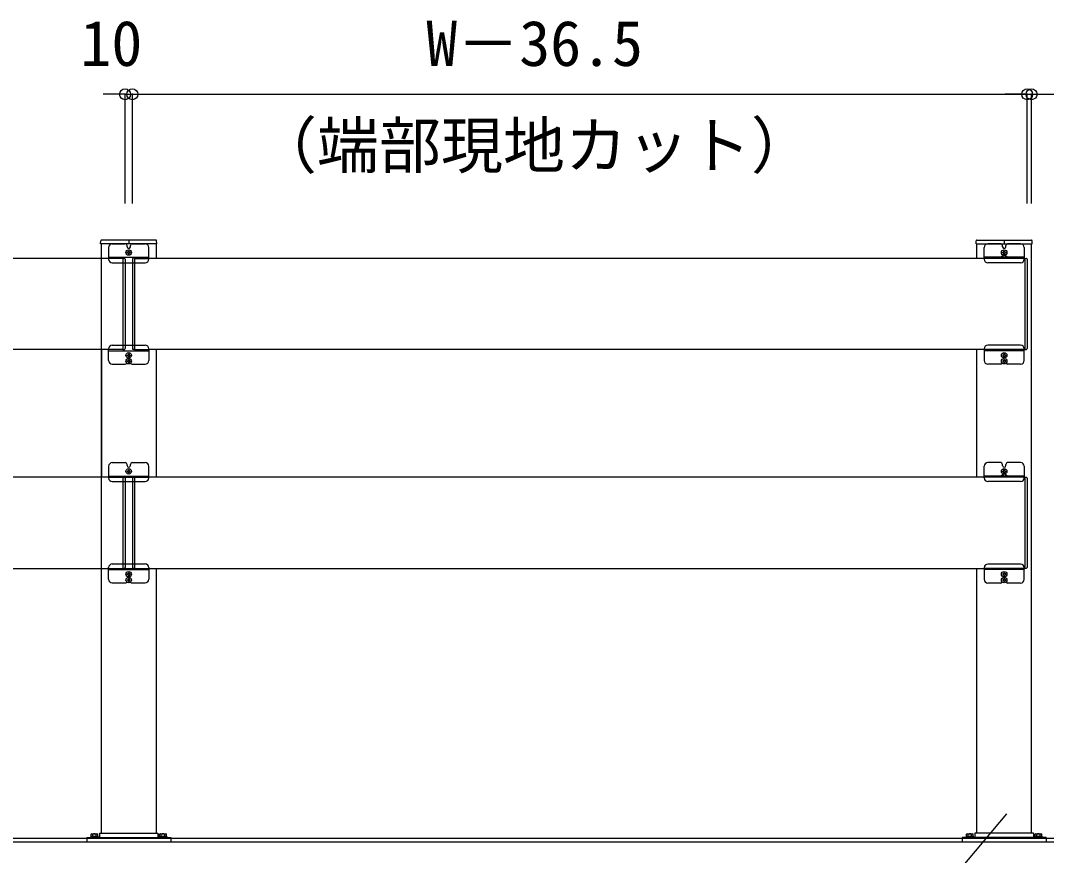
# Model space of a CAD drawing. Units: millimetres, scale not verified. Extents: x -4375 to 4375, y -6499 to 6473.
# Drawn here: x 354 to 1760, y 782 to 1927 of the extents above; entities that cross this region are included whole.
import ezdxf
from ezdxf.enums import TextEntityAlignment as Align

# ---------------------------------------------------------------- set-up
doc = ezdxf.new("R2010")
doc.units = ezdxf.units.MM
doc.header["$LTSCALE"] = 30
doc.layers.add('0-3_YKK_A1', color=4, linetype='Continuous')
doc.layers.add('0-4_YKK_D', color=6, linetype='Continuous')
doc.styles.add('ＭＳ ゴシック', font='')
doc.styles.get('ＭＳ ゴシック').set_extended_font_data('MS Gothic')

msp = doc.modelspace()

# ---------------------------------------------------------------- linework, layer by layer
at = {"layer": '0-3_YKK_A1'}
for p, q in [((465, 812.8), (465, 1620.8)), ((539.79, 1625.8), (465.21, 1625.8)), ((480, 1620.8), (497.75, 1620.8)), ((500.25, 1616.8), (500.25, 1618.3)), ((502.5, 1625.8), (502.5, 1620.8)), ((504.75, 1616.8), (504.75, 1618.3)), ((507.25, 1620.8), (525, 1620.8)), ((540, 1620.8), (540, 1600.8)), ((541, 1620.8), (540.79, 1624.85)), ((1664, 1620.8), (1664.21, 1624.85)), ((1665, 1600.8), (1665, 1620.8)), ((1665.21, 1625.8), (1739.79, 1625.8)), ((1697.75, 1620.8), (1680, 1620.8)), ((1700.25, 1616.8), (1700.25, 1618.3)), ((1702.5, 1625.8), (1702.5, 1620.8)), ((1704.75, 1616.8), (1704.75, 1618.3)), ((1725, 1620.8), (1707.25, 1620.8)), ((1740, 812.8), (1740, 1620.8)), ((475, 1615.8), (475, 1599.8)), ((503.73, 1608.39), (504.55, 1608.39)), ((530, 1599.8), (530, 1615.8)), ((1675, 1599.8), (1675, 1615.8)), ((1701.27, 1608.39), (1700.45, 1608.39)), ((1730, 1615.8), (1730, 1599.8)), ((494.5, 1600.8), (2.5, 1600.8)), ((475, 1600.8), (474, 1600.8)), ((475, 1602.4), (530, 1602.4)), ((480, 1594.8), (525, 1594.8)), ((494.5, 1600.9), (494.5, 1475.8)), ((494.5, 1600.9), (496.59, 1600.72)), ((497.5, 1599.72), (497.5, 1477.08)), ((507.5, 1599.72), (507.5, 1477.08)), ((510.5, 1600.9), (508.41, 1600.72)), ((510.5, 1600.9), (510.5, 1475.8)), ((510.5, 1600.8), (530, 1600.8)), ((1675, 1600.8), (530, 1600.8)), ((1730, 1602.4), (1675, 1602.4)), ((1730, 1600.8), (1675, 1600.8)), ((1725, 1594.8), (1680, 1594.8)), ((1706.48, 1602.4), (1698.52, 1602.4)), ((1730, 1600.8), (1731, 1600.8)), ((1731, 1600.9), (1731, 1475.9)), ((1731, 1600.9), (1733.09, 1600.72)), ((1734, 1599.72), (1734, 1477.08)), ((475, 1460.8), (475, 1476.8)), ((480, 1481.8), (525, 1481.8)), ((530, 1476.8), (530, 1460.8)), ((1675, 1476.8), (1675, 1460.8)), ((1725, 1481.8), (1680, 1481.8)), ((1730, 1460.8), (1730, 1476.8)), ((494.5, 1475.8), (2.5, 1475.8)), ((465, 1475.8), (465, 1300.8)), ((475, 1475.8), (474, 1475.8)), ((475, 1474.2), (530, 1474.2)), ((494.5, 1475.9), (496.59, 1476.08)), ((503.73, 1468.21), (504.55, 1468.21)), ((510.5, 1475.9), (508.41, 1476.08)), ((510.5, 1475.8), (530, 1475.8)), ((1675, 1475.8), (530, 1475.8)), ((540, 1475.8), (540, 1300.8)), ((1665, 1300.8), (1665, 1475.8)), ((1730, 1475.8), (1675, 1475.8)), ((1730, 1474.2), (1675, 1474.2)), ((1701.27, 1468.21), (1700.45, 1468.21)), ((1730, 1475.9), (1731, 1475.9)), ((1731, 1475.9), (1733.09, 1476.08)), ((480, 1455.8), (497.75, 1455.8)), ((503.73, 1460.21), (504.55, 1460.21)), ((507.25, 1455.8), (525, 1455.8)), ((1697.75, 1455.8), (1680, 1455.8)), ((1701.27, 1460.21), (1700.45, 1460.21)), ((1725, 1455.8), (1707.25, 1455.8)), ((475, 1315.8), (475, 1299.8)), ((480, 1320.8), (497.75, 1320.8)), ((500.25, 1316.8), (500.25, 1318.3)), ((503.73, 1308.39), (504.55, 1308.39)), ((504.75, 1316.8), (504.75, 1318.3)), ((507.25, 1320.8), (525, 1320.8)), ((530, 1299.8), (530, 1315.8)), ((1675, 1299.8), (1675, 1315.8)), ((1697.75, 1320.8), (1680, 1320.8)), ((1700.25, 1316.8), (1700.25, 1318.3)), ((1701.27, 1308.39), (1700.45, 1308.39)), ((1704.75, 1316.8), (1704.75, 1318.3)), ((1725, 1320.8), (1707.25, 1320.8)), ((1730, 1315.8), (1730, 1299.8)), ((494.5, 1300.8), (2.5, 1300.8)), ((475, 1300.8), (474, 1300.8)), ((475, 1302.4), (530, 1302.4)), ((475, 1300.8), (530, 1300.8)), ((480, 1294.8), (525, 1294.8)), ((494.5, 1300.9), (494.5, 1175.9)), ((494.5, 1300.9), (496.59, 1300.72)), ((497.5, 1299.72), (497.5, 1177.08)), ((507.5, 1299.72), (507.5, 1177.08)), ((510.5, 1300.9), (508.41, 1300.72)), ((510.5, 1300.9), (510.5, 1175.9)), ((1675, 1300.8), (530, 1300.8)), ((1730, 1302.4), (1675, 1302.4)), ((1730, 1300.8), (1675, 1300.8)), ((1725, 1294.8), (1680, 1294.8)), ((1706.48, 1302.4), (1698.52, 1302.4)), ((1730, 1300.8), (1731, 1300.8)), ((1731, 1300.9), (1731, 1175.9)), ((1731, 1300.9), (1733.09, 1300.72)), ((1734, 1299.72), (1734, 1177.08)), ((480, 1181.9), (525, 1181.9)), ((1725, 1181.8), (1680, 1181.8)), ((2.5, 1175.8), (475, 1175.8)), ((475, 1175.9), (474, 1175.9)), ((475, 1160.9), (475, 1176.9)), ((475, 1175.9), (530, 1175.9)), ((475, 1175.9), (530, 1175.9)), ((475, 1174.3), (530, 1174.3)), ((494.5, 1175.9), (496.59, 1176.08)), ((503.73, 1168.31), (504.55, 1168.31)), ((510.5, 1175.9), (508.41, 1176.08)), ((530, 1176.9), (530, 1160.9)), ((530, 1175.8), (1675, 1175.8)), ((540, 1175.8), (540, 812.8)), ((1665, 812.8), (1665, 1175.8)), ((1675, 1176.8), (1675, 1160.8)), ((1730, 1175.9), (1675, 1175.9)), ((1730, 1174.2), (1675, 1174.2)), ((1701.27, 1168.21), (1700.45, 1168.21)), ((1730, 1160.8), (1730, 1176.8)), ((1730, 1175.9), (1731, 1175.9)), ((1731, 1175.9), (1733.09, 1176.08)), ((480, 1155.9), (497.75, 1155.9)), ((503.73, 1160.31), (504.55, 1160.31)), ((507.25, 1155.9), (525, 1155.9)), ((1697.75, 1155.8), (1680, 1155.8)), ((1701.27, 1160.21), (1700.45, 1160.21)), ((1725, 1155.8), (1707.25, 1155.8)), ((1824.5, 805.8), (-1797.5, 805.8)), ((445, 806.8), (560, 806.8)), ((445, 806.8), (445, 805.8)), ((445, 805.8), (445, 800.8)), ((450.8, 808.6), (460.2, 808.6)), ((450.8, 807.6), (450.8, 808.6)), ((451.5, 812.1), (450.88, 811.74)), ((450.88, 808.6), (450.88, 811.74)), ((451.5, 812.1), (459.5, 812.1)), ((453, 808.6), (458, 808.6)), ((453.19, 808.6), (453.19, 811.74)), ((453.24, 807.6), (453.24, 808.6)), ((457.76, 807.6), (457.76, 808.6)), ((457.81, 808.6), (457.81, 811.74)), ((459.5, 812.1), (460.12, 811.74)), ((460.12, 808.6), (460.12, 811.74)), ((460.2, 808.6), (460.2, 807.6)), ((462.5, 812.8), (462.5, 806.8)), ((462.5, 812.8), (542.5, 812.8)), ((542.5, 812.8), (542.5, 806.8)), ((544.8, 808.6), (554.2, 808.6)), ((544.8, 807.6), (544.8, 808.6)), ((545.5, 812.1), (544.88, 811.74)), ((544.88, 808.6), (544.88, 811.74)), ((545.5, 812.1), (553.5, 812.1)), ((547, 808.6), (552, 808.6)), ((547.19, 808.6), (547.19, 811.74)), ((547.24, 807.6), (547.24, 808.6)), ((551.76, 807.6), (551.76, 808.6)), ((551.81, 808.6), (551.81, 811.74)), ((553.5, 812.1), (554.12, 811.74)), ((554.12, 808.6), (554.12, 811.74)), ((554.2, 808.6), (554.2, 807.6)), ((560, 806.8), (560, 805.8)), ((560, 805.8), (560, 800.8)), ((1760, 806.8), (1645, 806.8)), ((1645, 806.8), (1645, 805.8)), ((1645, 805.8), (1645, 800.8)), ((1650.8, 808.6), (1660.2, 808.6)), ((1650.8, 807.6), (1650.8, 808.6)), ((1651.5, 812.1), (1650.88, 811.74)), ((1650.88, 808.6), (1650.88, 811.74)), ((1651.5, 812.1), (1659.5, 812.1)), ((1653, 808.6), (1658, 808.6)), ((1653.19, 808.6), (1653.19, 811.74)), ((1653.24, 807.6), (1653.24, 808.6)), ((1657.76, 807.6), (1657.76, 808.6)), ((1657.81, 808.6), (1657.81, 811.74)), ((1659.5, 812.1), (1660.12, 811.74)), ((1660.12, 808.6), (1660.12, 811.74)), ((1660.2, 808.6), (1660.2, 807.6)), ((1742.5, 812.8), (1662.5, 812.8)), ((1662.5, 812.8), (1662.5, 806.8)), ((1742.5, 812.8), (1742.5, 806.8)), ((1744.8, 808.6), (1754.2, 808.6)), ((1744.8, 807.6), (1744.8, 808.6)), ((1745.5, 812.1), (1744.88, 811.74)), ((1744.88, 808.6), (1744.88, 811.74)), ((1745.5, 812.1), (1753.5, 812.1)), ((1747, 808.6), (1752, 808.6)), ((1747.19, 808.6), (1747.19, 811.74)), ((1747.24, 807.6), (1747.24, 808.6)), ((1751.76, 807.6), (1751.76, 808.6)), ((1751.81, 808.6), (1751.81, 811.74)), ((1753.5, 812.1), (1754.12, 811.74)), ((1754.12, 808.6), (1754.12, 811.74)), ((1754.2, 808.6), (1754.2, 807.6)), ((1760, 806.8), (1760, 805.8)), ((1760, 805.8), (1760, 800.8)), ((1824.5, 800.8), (-1797.5, 800.8))]:
    msp.add_line(p, q, dxfattribs=at)
for points in [[(541, 1620.8), (464, 1620.8), (464.21, 1624.85)], [(1664, 1620.8), (1741, 1620.8), (1740.79, 1624.85)], [(501.27, 1609.21), (500.45, 1609.21), (500.45, 1608.39), (501.27, 1608.39)], [(502.91, 1610.03), (502.91, 1610.85), (502.09, 1610.85), (502.09, 1610.03)], [(502.09, 1607.57), (502.09, 1606.75), (502.91, 1606.75), (502.91, 1607.57)], [(504.55, 1608.39), (504.55, 1609.21), (503.73, 1609.21)], [(1700.43, 1604.48), (1701.36, 1602.61), (1701.75, 1602.4)], [(1700.45, 1608.39), (1700.45, 1609.21), (1701.27, 1609.21)], [(1702.09, 1610.03), (1702.09, 1610.85), (1702.91, 1610.85), (1702.91, 1610.03)], [(1702.91, 1607.57), (1702.91, 1606.75), (1702.09, 1606.75), (1702.09, 1607.57)], [(1704.58, 1604.48), (1703.65, 1602.61), (1703.25, 1602.4)], [(1703.73, 1609.21), (1704.55, 1609.21), (1704.55, 1608.39), (1703.73, 1608.39)], [(501.27, 1467.39), (500.45, 1467.39), (500.45, 1468.21), (501.27, 1468.21)], [(502.09, 1469.03), (502.09, 1469.85), (502.91, 1469.85), (502.91, 1469.03)], [(502.91, 1466.57), (502.91, 1465.75), (502.09, 1465.75), (502.09, 1466.57)], [(504.55, 1468.21), (504.55, 1467.39), (503.73, 1467.39)], [(1700.45, 1468.21), (1700.45, 1467.39), (1701.27, 1467.39)], [(1702.91, 1469.03), (1702.91, 1469.85), (1702.09, 1469.85), (1702.09, 1469.03)], [(1702.09, 1466.57), (1702.09, 1465.75), (1702.91, 1465.75), (1702.91, 1466.57)], [(1703.73, 1467.39), (1704.55, 1467.39), (1704.55, 1468.21), (1703.73, 1468.21)], [(501.27, 1459.39), (500.45, 1459.39), (500.45, 1460.21), (501.27, 1460.21)], [(502.09, 1461.03), (502.09, 1461.85), (502.91, 1461.85), (502.91, 1461.03)], [(502.91, 1458.57), (502.91, 1457.75), (502.09, 1457.75), (502.09, 1458.57)], [(504.55, 1460.21), (504.55, 1459.39), (503.73, 1459.39)], [(1700.45, 1460.21), (1700.45, 1459.39), (1701.27, 1459.39)], [(1702.91, 1461.03), (1702.91, 1461.85), (1702.09, 1461.85), (1702.09, 1461.03)], [(1702.09, 1458.57), (1702.09, 1457.75), (1702.91, 1457.75), (1702.91, 1458.57)], [(1703.73, 1459.39), (1704.55, 1459.39), (1704.55, 1460.21), (1703.73, 1460.21)], [(501.27, 1309.21), (500.45, 1309.21), (500.45, 1308.39), (501.27, 1308.39)], [(502.91, 1310.03), (502.91, 1310.85), (502.09, 1310.85), (502.09, 1310.03)], [(504.55, 1308.39), (504.55, 1309.21), (503.73, 1309.21)], [(1700.45, 1308.39), (1700.45, 1309.21), (1701.27, 1309.21)], [(1702.09, 1310.03), (1702.09, 1310.85), (1702.91, 1310.85), (1702.91, 1310.03)], [(1703.73, 1309.21), (1704.55, 1309.21), (1704.55, 1308.39), (1703.73, 1308.39)], [(502.09, 1307.57), (502.09, 1306.75), (502.91, 1306.75), (502.91, 1307.57)], [(1700.43, 1304.48), (1701.36, 1302.61), (1701.75, 1302.4)], [(1702.91, 1307.57), (1702.91, 1306.75), (1702.09, 1306.75), (1702.09, 1307.57)], [(1704.58, 1304.48), (1703.65, 1302.61), (1703.25, 1302.4)], [(501.27, 1167.49), (500.45, 1167.49), (500.45, 1168.31), (501.27, 1168.31)], [(502.09, 1169.13), (502.09, 1169.95), (502.91, 1169.95), (502.91, 1169.13)], [(504.55, 1168.31), (504.55, 1167.49), (503.73, 1167.49)], [(1700.45, 1168.21), (1700.45, 1167.39), (1701.27, 1167.39)], [(1702.91, 1169.03), (1702.91, 1169.85), (1702.09, 1169.85), (1702.09, 1169.03)], [(1703.73, 1167.39), (1704.55, 1167.39), (1704.55, 1168.21), (1703.73, 1168.21)], [(501.27, 1159.49), (500.45, 1159.49), (500.45, 1160.31), (501.27, 1160.31)], [(502.91, 1166.67), (502.91, 1165.85), (502.09, 1165.85), (502.09, 1166.67)], [(502.09, 1161.13), (502.09, 1161.95), (502.91, 1161.95), (502.91, 1161.13)], [(502.91, 1158.67), (502.91, 1157.85), (502.09, 1157.85), (502.09, 1158.67)], [(504.55, 1160.31), (504.55, 1159.49), (503.73, 1159.49)], [(1700.45, 1160.21), (1700.45, 1159.39), (1701.27, 1159.39)], [(1702.09, 1166.57), (1702.09, 1165.75), (1702.91, 1165.75), (1702.91, 1166.57)], [(1702.91, 1161.03), (1702.91, 1161.85), (1702.09, 1161.85), (1702.09, 1161.03)], [(1702.09, 1158.57), (1702.09, 1157.75), (1702.91, 1157.75), (1702.91, 1158.57)], [(1703.73, 1159.39), (1704.55, 1159.39), (1704.55, 1160.21), (1703.73, 1160.21)]]:
    msp.add_lwpolyline(points, dxfattribs=at)
for points in [[(461.5, 806.8), (449.5, 806.8), (449.5, 807.6), (461.5, 807.6)], [(555.5, 806.8), (543.5, 806.8), (543.5, 807.6), (555.5, 807.6)], [(1661.5, 806.8), (1649.5, 806.8), (1649.5, 807.6), (1661.5, 807.6)], [(1755.5, 806.8), (1743.5, 806.8), (1743.5, 807.6), (1755.5, 807.6)]]:
    msp.add_lwpolyline(points, close=True, dxfattribs=at)
for centre in [(502.5, 1608.8), (1702.5, 1608.8), (502.5, 1467.8), (502.5, 1459.8), (1702.5, 1467.8), (1702.5, 1459.8), (502.5, 1308.8), (1702.5, 1308.8), (502.5, 1167.9), (1702.5, 1167.8), (502.5, 1159.9), (1702.5, 1159.8)]:
    msp.add_circle(centre, 3.75, dxfattribs=at)
for centre, radius, start, end in [((465.21, 1624.8), 1, 90, 177), ((480, 1615.8), 5, 90, 180), ((497.75, 1618.3), 2.5, 0, 90), ((507.25, 1618.3), 2.5, 90, 180), ((525, 1615.8), 5, 0, 90), ((539.79, 1624.8), 1, 3, 90), ((1665.21, 1624.8), 1, 90, 177), ((1680, 1615.8), 5, 90, 180), ((1697.75, 1618.3), 2.5, 0, 90), ((1707.25, 1618.3), 2.5, 90, 180), ((1725, 1615.8), 5, 0, 90), ((1739.79, 1624.8), 1, 3, 90), ((502.5, 1616.8), 2.25, 180, 0), ((501.27, 1610.03), 0.82, 270, 0), ((501.27, 1607.57), 0.82, 0, 90), ((503.73, 1610.03), 0.82, 180, 270), ((503.73, 1607.57), 0.82, 90, 180), ((1702.5, 1599.6), 5.3, 37.71409, 142.28591), ((1702.5, 1616.8), 2.25, 180, 0), ((1701.27, 1610.03), 0.82, 270, 0), ((1701.27, 1607.57), 0.82, 0, 90), ((1703.73, 1610.03), 0.82, 180, 270), ((1703.73, 1607.57), 0.82, 90, 180), ((480, 1599.8), 5, 180, 270), ((496.5, 1599.72), 1, 0, 85), ((508.5, 1599.72), 1, 95, 180), ((525, 1599.8), 5, 270, 0), ((1680, 1599.8), 5, 180, 270), ((1698.52, 1602.67), 0.274, 142.28591, 270), ((1706.48, 1602.67), 0.274, 270, 37.71409), ((1725, 1599.8), 5, 270, 0), ((1733, 1599.72), 1, 0, 85), ((480, 1476.8), 5, 90, 180), ((496.5, 1477.08), 1, 275, 0), ((508.5, 1477.08), 1, 180, 265), ((525, 1476.8), 5, 0, 90), ((1680, 1476.8), 5, 90, 180), ((1725, 1476.8), 5, 0, 90), ((1733, 1477.08), 1, 275, 0), ((501.27, 1469.03), 0.82, 270, 0), ((501.27, 1466.57), 0.82, 0, 90), ((503.73, 1469.03), 0.82, 180, 270), ((503.73, 1466.57), 0.82, 90, 180), ((1701.27, 1469.03), 0.82, 270, 0), ((1701.27, 1466.57), 0.82, 0, 90), ((1703.73, 1469.03), 0.82, 180, 270), ((1703.73, 1466.57), 0.82, 90, 180), ((480, 1460.8), 5, 180, 270), ((497.75, 1458.3), 2.5, 270, 330.56993), ((501.27, 1461.03), 0.82, 270, 0), ((501.27, 1458.57), 0.82, 0, 90), ((503.73, 1461.03), 0.82, 180, 270), ((503.73, 1458.57), 0.82, 90, 180), ((507.25, 1458.3), 2.5, 209.43007, 270), ((525, 1460.8), 5, 270, 0), ((1680, 1460.8), 5, 180, 270), ((1697.75, 1458.3), 2.5, 270, 330.56993), ((1701.27, 1461.03), 0.82, 270, 0), ((1701.27, 1458.57), 0.82, 0, 90), ((1703.73, 1461.03), 0.82, 180, 270), ((1703.73, 1458.57), 0.82, 90, 180), ((1707.25, 1458.3), 2.5, 209.43007, 270), ((1725, 1460.8), 5, 270, 0), ((480, 1315.8), 5, 90, 180), ((497.75, 1318.3), 2.5, 0, 90), ((502.5, 1316.8), 2.25, 180, 0), ((501.27, 1310.03), 0.82, 270, 0), ((501.27, 1307.57), 0.82, 0, 90), ((503.73, 1310.03), 0.82, 180, 270), ((503.73, 1307.57), 0.82, 90, 180), ((507.25, 1318.3), 2.5, 90, 180), ((525, 1315.8), 5, 0, 90), ((1680, 1315.8), 5, 90, 180), ((1697.75, 1318.3), 2.5, 0, 90), ((1702.5, 1316.8), 2.25, 180, 0), ((1701.27, 1310.03), 0.82, 270, 0), ((1701.27, 1307.57), 0.82, 0, 90), ((1703.73, 1310.03), 0.82, 180, 270), ((1703.73, 1307.57), 0.82, 90, 180), ((1707.25, 1318.3), 2.5, 90, 180), ((1725, 1315.8), 5, 0, 90), ((480, 1299.8), 5, 180, 270), ((496.5, 1299.72), 1, 0, 85), ((508.5, 1299.72), 1, 95, 180), ((525, 1299.8), 5, 270, 0), ((1680, 1299.8), 5, 180, 270), ((1698.52, 1302.67), 0.274, 142.28591, 270), ((1702.5, 1299.6), 5.3, 37.71409, 142.28591), ((1706.48, 1302.67), 0.274, 270, 37.71409), ((1725, 1299.8), 5, 270, 0), ((1733, 1299.72), 1, 0, 85), ((480, 1176.9), 5, 90, 180), ((525, 1176.9), 5, 0, 90), ((1680, 1176.8), 5, 90, 180), ((1725, 1176.8), 5, 0, 90), ((496.5, 1177.08), 1, 275, 0), ((501.27, 1169.13), 0.82, 270, 0), ((501.27, 1166.67), 0.82, 0, 90), ((503.73, 1169.13), 0.82, 180, 270), ((503.73, 1166.67), 0.82, 90, 180), ((508.5, 1177.08), 1, 180, 265), ((1701.27, 1169.03), 0.82, 270, 0), ((1701.27, 1166.57), 0.82, 0, 90), ((1703.73, 1169.03), 0.82, 180, 270), ((1703.73, 1166.57), 0.82, 90, 180), ((1733, 1177.08), 1, 275, 0), ((480, 1160.9), 5, 180, 270), ((497.75, 1158.4), 2.5, 270, 330.56993), ((501.27, 1161.13), 0.82, 270, 0), ((501.27, 1158.67), 0.82, 0, 90), ((503.73, 1161.13), 0.82, 180, 270), ((503.73, 1158.67), 0.82, 90, 180), ((507.25, 1158.4), 2.5, 209.43007, 270), ((525, 1160.9), 5, 270, 0), ((1680, 1160.8), 5, 180, 270), ((1697.75, 1158.3), 2.5, 270, 330.56993), ((1701.27, 1161.03), 0.82, 270, 0), ((1701.27, 1158.57), 0.82, 0, 90), ((1703.73, 1161.03), 0.82, 180, 270), ((1703.73, 1158.57), 0.82, 90, 180), ((1707.25, 1158.3), 2.5, 209.43007, 270), ((1725, 1160.8), 5, 270, 0), ((452.04, 810.06), 2.04, 55.61575, 124.38425), ((455.5, 804.46), 7.64, 72.41205, 107.58795), ((458.96, 810.06), 2.04, 55.61575, 124.38425), ((546.04, 810.06), 2.04, 55.61575, 124.38425), ((549.5, 804.46), 7.64, 72.41205, 107.58795), ((552.96, 810.06), 2.04, 55.61575, 124.38425), ((1652.04, 810.06), 2.04, 55.61575, 124.38425), ((1655.5, 804.46), 7.64, 72.41205, 107.58795), ((1658.96, 810.06), 2.04, 55.61575, 124.38425), ((1746.04, 810.06), 2.04, 55.61575, 124.38425), ((1749.5, 804.46), 7.64, 72.41205, 107.58795), ((1752.96, 810.06), 2.04, 55.61575, 124.38425)]:
    msp.add_arc(centre, radius, start, end, dxfattribs=at)
at = {"layer": '0-4_YKK_D'}
for p, q in [((497.5, 1825.8), (467.5, 1825.8)), ((497.5, 1825.8), (467.61, 1825.8)), ((497.5, 1675.8), (497.5, 1826.8)), ((497.5, 1675.8), (497.5, 1826.8)), ((497.5, 1825.8), (507.5, 1825.8)), ((507.5, 1675.8), (507.5, 1826.8)), ((507.5, 1675.8), (507.5, 1826.8)), ((507.5, 1825.8), (537.5, 1825.8)), ((507.5, 1825.8), (1734, 1825.8)), ((1734, 1825.8), (1704, 1825.8)), ((1734, 1675.8), (1734, 1826.8)), ((1734, 1675.8), (1734, 1826.8)), ((1734, 1825.8), (1740, 1825.8)), ((1740, 1675.8), (1740, 1826.8)), ((1740, 1825.8), (1888.3, 1825.8))]:
    msp.add_line(p, q, dxfattribs=at)
msp.add_lwpolyline([(1705.56, 839.48), (1390.32, 463.8), (932.45, 463.8)], dxfattribs=at)
for centre in [(497.5, 1825.8), (497.5, 1825.8), (507.5, 1825.8), (507.5, 1825.8), (1734, 1825.8), (1734, 1825.8), (1740, 1825.8)]:
    msp.add_circle(centre, 7.5, dxfattribs=at)

# ---------------------------------------------------------------- texts
at = {"layer": '0-4_YKK_D', "style": 'ＭＳ ゴシック'}
for s, p in [('W－36.5', (910.42, 1845.8)), ('10', (436.34, 1845.8)), ('（端部現地カット）', (675.47, 1705.83))]:
    msp.add_text(s, height=62.32, dxfattribs=at).set_placement(p, align=Align.BOTTOM_LEFT)

doc.saveas('drawing.dxf')
